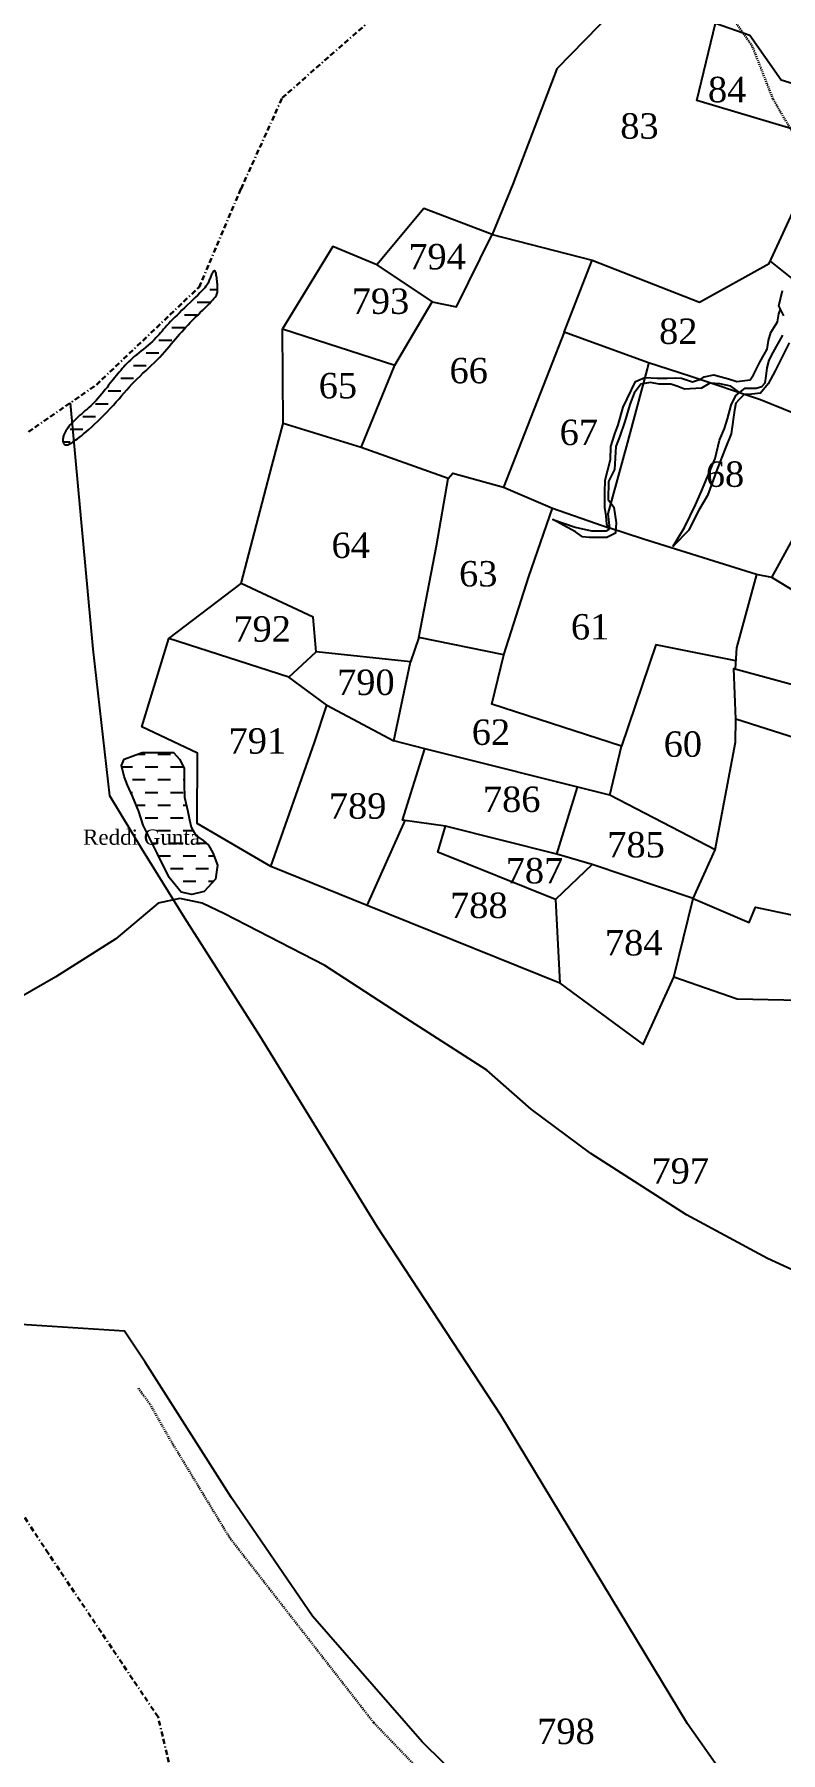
# Model space of a CAD drawing. Header units: inches. Extents: x 36 to 754, y 139 to 910.
# Drawn here: x 142.9 to 216.3, y 576.8 to 745.8 of the extents above; entities that cross this region are included whole.
import ezdxf

# ---------------------------------------------------------------- set-up
doc = ezdxf.new("R2010")
doc.units = ezdxf.units.IN
doc.header["$MEASUREMENT"] = 0
for name, pattern in [('ACAD_ISO02W100', [15, 12, -3]), ('ACAD_ISO07W100', [3, 0, -3]), ('BORDER', [1.75, 0.5, -0.25, 0.5, -0.25, 0, -0.25])]:
    doc.linetypes.add(name, pattern=pattern)
for name, color, linetype in [('CARTTRACK', 30, 'ACAD_ISO02W100'), ('NALA', 4, 'Continuous'), ('SURVEY_BND', 7, 'Continuous'), ('SURVEY_NO', 7, 'Continuous'), ('WATER_BODY', 4, 'Continuous')]:
    doc.layers.add(name, color=color, linetype=linetype)
doc.layers.add('FOOTPATH', color=150, linetype='ACAD_ISO07W100', lineweight=30)
doc.layers.add('VILL_BOUNDARY', color=6, linetype='BORDER', lineweight=30)
doc.styles.get("Standard").update_dxf_attribs({"font": 'TIMES.TTF'})

msp = doc.modelspace()

# ---------------------------------------------------------------- hatches: boundary and pattern name
at = {"layer": 'WATER_BODY'}
h = msp.add_hatch(dxfattribs=at)
h.set_pattern_fill('DASH', color=256, scale=10, style=0)
h.set_pattern_definition([(0, (-3.6256, 1.9918), (1.25, 1.25), [1.25, -1.25])])
h.paths.add_polyline_path([(154.06, 715.24), (153.83, 715.06), (153.6, 714.87), (153.36, 714.68), (153.13, 714.49), (152.91, 714.3), (152.69, 714.12), (152.5, 713.94), (152.31, 713.77), (152.13, 713.6), (151.97, 713.44), (151.81, 713.27), (151.66, 713.11), (151.51, 712.94), (151.37, 712.77), (151.22, 712.61), (151.08, 712.43), (150.93, 712.26), (150.79, 712.08), (150.64, 711.89), (150.49, 711.7), (150.33, 711.51), (150.17, 711.31), (150.01, 711.1), (149.84, 710.88), (149.67, 710.67), (149.49, 710.45), (149.31, 710.23), (149.13, 710.03), (148.95, 709.82), (148.77, 709.63), (148.59, 709.45), (148.41, 709.28), (148.23, 709.12), (148.05, 708.96), (147.87, 708.81), (147.69, 708.66), (147.52, 708.51), (147.34, 708.35), (147.17, 708.2), (147, 708.04), (146.84, 707.88), (146.68, 707.72), (146.53, 707.57), (146.39, 707.41), (146.26, 707.25), (146.15, 707.1), (146.05, 706.96), (145.96, 706.82), (145.89, 706.69), (145.82, 706.56), (145.77, 706.44), (145.73, 706.33), (145.7, 706.22), (145.68, 706.13), (145.66, 706.04), (145.66, 705.96), (145.66, 705.89), (145.66, 705.83), (145.67, 705.77), (145.68, 705.71), (145.7, 705.67), (145.72, 705.62), (145.74, 705.58), (145.76, 705.54), (145.79, 705.51), (145.81, 705.48), (145.84, 705.46), (145.88, 705.44), (145.91, 705.43), (145.96, 705.42), (146, 705.43), (146.05, 705.43), (146.11, 705.45), (146.16, 705.46), (146.21, 705.48), (146.25, 705.5), (146.3, 705.52), (146.33, 705.54), (146.36, 705.55), (146.39, 705.56), (146.41, 705.57), (146.44, 705.59), (146.48, 705.62), (146.53, 705.65), (146.6, 705.69), (146.68, 705.75), (146.8, 705.83), (146.93, 705.92), (147.09, 706.04), (147.27, 706.17), (147.48, 706.33), (147.7, 706.51), (147.95, 706.71), (148.21, 706.94), (148.5, 707.2), (148.79, 707.47), (149.1, 707.77), (149.41, 708.08), (149.73, 708.39), (150.04, 708.72), (150.35, 709.04), (150.64, 709.36), (150.92, 709.67), (151.19, 709.97), (151.45, 710.27), (151.7, 710.56), (151.95, 710.85), (152.2, 711.13), (152.45, 711.4), (152.71, 711.68), (152.98, 711.95), (153.26, 712.21), (153.55, 712.48), (153.83, 712.74), (154.12, 713.01), (154.4, 713.27), (154.67, 713.53), (154.94, 713.8), (155.2, 714.06), (155.44, 714.33), (155.67, 714.59), (155.9, 714.86), (156.12, 715.12), (156.33, 715.37), (156.54, 715.63), (156.75, 715.87), (156.95, 716.11), (157.15, 716.34), (157.36, 716.57), (157.56, 716.79), (157.77, 717.02), (157.99, 717.25), (158.21, 717.48), (158.44, 717.72), (158.69, 717.96), (158.94, 718.21), (159.19, 718.46), (159.43, 718.7), (159.67, 718.93), (159.89, 719.16), (160.09, 719.36), (160.27, 719.55), (160.42, 719.71), (160.54, 719.85), (160.64, 719.97), (160.72, 720.08), (160.78, 720.18), (160.82, 720.28), (160.85, 720.37), (160.87, 720.46), (160.89, 720.55), (160.9, 720.65), (160.9, 720.76), (160.9, 720.87), (160.89, 720.99), (160.89, 721.12), (160.87, 721.25), (160.86, 721.4), (160.85, 721.55), (160.83, 721.71), (160.81, 721.87), (160.79, 722.02), (160.77, 722.16), (160.74, 722.29), (160.71, 722.39), (160.68, 722.47), (160.64, 722.53), (160.6, 722.55), (160.56, 722.55), (160.52, 722.53), (160.47, 722.49), (160.43, 722.43), (160.39, 722.37), (160.34, 722.29), (160.3, 722.21), (160.26, 722.12), (160.23, 722.03), (160.19, 721.93), (160.15, 721.83), (160.12, 721.74), (160.08, 721.64), (160.04, 721.54), (160, 721.45), (159.96, 721.36), (159.9, 721.26), (159.83, 721.15), (159.75, 721.04), (159.64, 720.9), (159.51, 720.75), (159.35, 720.58), (159.16, 720.39), (158.94, 720.17), (158.7, 719.94), (158.44, 719.69), (158.18, 719.44), (157.91, 719.18), (157.64, 718.93), (157.38, 718.68), (157.13, 718.44), (156.9, 718.21), (156.67, 717.99), (156.46, 717.77), (156.26, 717.57), (156.08, 717.37), (155.9, 717.18), (155.73, 716.99), (155.58, 716.82), (155.43, 716.64), (155.28, 716.47), (155.14, 716.3), (154.98, 716.13), (154.83, 715.96), (154.66, 715.79), (154.47, 715.61), (154.27, 715.43)])
h = msp.add_hatch(dxfattribs=at)
h.set_pattern_fill('DASH', color=256, scale=10, style=0)
h.paths.add_polyline_path([(155.08, 675.17), (153.47, 675.17), (151.69, 674.52), (151.45, 673.89), (151.69, 672.82), (152.01, 671.95), (152.52, 670.88), (153.15, 669.36), (153.56, 668.02), (154.96, 665.25), (156.13, 662.87), (157.32, 661.44), (158.36, 661.2), (159.56, 661.5), (160.69, 662.72), (160.87, 664.09), (160.42, 665.31), (160, 666.06), (159.47, 666.51), (158.75, 667.01), (158.3, 667.82), (158.13, 668.56), (157.95, 669.37), (157.65, 670.77), (157.59, 672.02), (157.59, 673.6), (157.17, 674.49), (156.55, 675.17)])
h.paths.add_polyline_path([(147.25, 665.66), (159.3, 665.66), (159.3, 668.02), (147.25, 668.02)], flags=9)

# ---------------------------------------------------------------- linework, layer by layer
at = {"layer": 'CARTTRACK'}
msp.add_lwpolyline([(256.99, 604.13), (255.12, 604.16), (252.73, 604.92), (249.95, 606.9), (245.68, 610.01), (240.09, 613.14), (236.28, 615.72), (231.22, 618.3), (225.15, 620.75), (215.04, 625.37), (207.05, 629.67), (197.65, 635.72), (191.77, 640.08), (187.4, 643.92), (179.44, 649.03), (171.46, 654.22), (161.58, 659.3), (159.36, 660.36), (157.18, 660.79), (155.06, 660.36), (150.88, 656.85), (144.97, 653.1), (138.95, 649.66)], dxfattribs=at)
at = {"layer": 'FOOTPATH', "ltscale": 0.0001}
for points in [[(217.56, 736.08), (215.56, 739.49), (213.53, 744.68), (208.73, 751.5)], [(187.15, 566.18), (182.57, 573.16), (176.25, 579.73), (162.09, 597.9), (156.17, 607.64), (154.22, 611.08), (153.09, 612.62)]]:
    msp.add_lwpolyline(points, dxfattribs=at)
at = {"layer": 'NALA'}
for points in [[(216.63, 718.13), (216.16, 719.12), (216.5, 720.63)], [(201.92, 710.54), (201.47, 709.42), (200.99, 707.75), (200.5, 706.31), (200.09, 705.28), (199.96, 703.01), (199.37, 701.83), (199.33, 700.07), (199.92, 699.31), (200.12, 697.77), (200.06, 696.74), (199.22, 696.34), (198.43, 696.34), (197.52, 696.34), (196.83, 696.38), (196.12, 696.87), (193.91, 698.11), (196.09, 697.33), (197.72, 696.98), (199.15, 696.98), (199.44, 697.15), (199.2, 697.65), (199.15, 698.46), (199.02, 699.29), (199.02, 699.91), (199.02, 700.8), (199.05, 701.98), (199.59, 704), (199.61, 705.28), (200, 706.54), (200.32, 707.42), (200.82, 709.14), (202.05, 711.66), (202.97, 712.08), (204.18, 711.99), (205.15, 711.99), (205.95, 712.05), (206.56, 711.99), (207.07, 711.84), (207.66, 711.64), (207.84, 711.72), (208.48, 711.92), (208.79, 712.13), (209.76, 712.33), (211.2, 711.95), (212.02, 711.69), (213.33, 711.84), (213.66, 712.32), (214.27, 713.59), (214.71, 714.33), (214.99, 714.87), (215.12, 715.71), (215.35, 716.49), (216.02, 717.55), (216.14, 718.34), (216.31, 718.8)], [(217.18, 715.49), (215.8, 712.73), (215.09, 711.43), (214.34, 710.52), (213.5, 710.42), (212.72, 710.39), (212.25, 709.92), (211.91, 709.53), (211.78, 708.85), (211.47, 706.54), (210.89, 705.16), (210.08, 703.05), (209.12, 700.45), (208.28, 699.03), (207.79, 698.06), (207.29, 697.05), (205.73, 695.46), (206.85, 697.31), (207.94, 699.55), (208.52, 700.88), (209.87, 704.1), (210.32, 705.89), (210.79, 707.06), (211.1, 708), (211.44, 709.36), (211.91, 710.29), (212.82, 711.03), (213.92, 711.03), (214.46, 711.19), (214.8, 711.56), (214.91, 712.21), (215.01, 713.01), (215.19, 713.79), (215.59, 714.52), (216.53, 716.25)], [(212.26, 710.58), (211.41, 711.23), (210.33, 711.46), (209.34, 711.5), (208.55, 711.03), (206.87, 710.93), (206.22, 711.19), (205.5, 711.4), (204.87, 711.4), (204.38, 711.4), (203.5, 711.59), (202.55, 711.4), (201.92, 710.54)]]:
    msp.add_lwpolyline(points, dxfattribs=at)
at = {"layer": 'SURVEY_BND'}
for points in [[(210.94, 755.06), (206.66, 755.12), (194.28, 742.45), (189.95, 731.08), (187.92, 726.13), (197.76, 723.62), (208.34, 719.49), (215.21, 723.27), (220.83, 735.53), (208.07, 739.31), (209.9, 746.93), (213.28, 745.75), (216.38, 741.36), (222.99, 739.32), (224.93, 747.61), (225.86, 753.19)], [(187.92, 726.13), (181.2, 728.71), (176.58, 723.15), (182.02, 719.5)], [(183.6, 702.14), (175.03, 705.19), (178.34, 713.27), (182.02, 719.5), (184.42, 719.01), (187.92, 726.13)], [(176.58, 723.15), (172.23, 724.97), (167.29, 716.87), (178.34, 713.27)], [(217.67, 708.52), (214.33, 709.86), (207.47, 712.17), (203.21, 713.53), (195.01, 716.54), (197.76, 723.62)], [(215.29, 723.51), (218.07, 721.29), (230.94, 717.34), (230.38, 725)], [(175.03, 705.19), (167.35, 707.53), (167.29, 716.87)], [(195.01, 716.54), (189.03, 701.27), (193.88, 699.2), (199.52, 697.26), (199.33, 698.65), (201.28, 705.69), (203.23, 712.92), (203.36, 713.48)], [(239.18, 535.98), (224.09, 556.73), (215.1, 568.33), (207.17, 579.6), (188.78, 609.97), (176.63, 628.47), (165.04, 647.3), (157.67, 658.87), (153.43, 665.68), (150.29, 670.9), (148.64, 685.33), (146.41, 709.58)], [(180.69, 686.49), (179.89, 684.1), (170.59, 685.07), (170.3, 688.5), (163.23, 691.79), (166.25, 703.36), (167.35, 707.53)], [(189.07, 684.78), (180.69, 686.49), (182.43, 695.51), (183.6, 702.14), (184.05, 702.65), (189.03, 701.27)], [(211.9, 684.18), (204.05, 685.75), (200.65, 675.79), (187.88, 679.92), (189.07, 684.78), (191.55, 692.49), (193.88, 699.2)], [(225.51, 686.28), (215.45, 692.39), (219.59, 699.93), (221.5, 699.32), (227.95, 697.5)], [(215.45, 692.39), (213.95, 692.69), (202.82, 696.17), (199.52, 697.26)], [(167.92, 682.6), (156.08, 686.39), (163.23, 691.79)], [(213.95, 692.69), (211.99, 685.46), (211.84, 683.41)], [(166.14, 663.95), (158.88, 668.18), (158.92, 675.12), (153.45, 677.69), (156.08, 686.39)], [(171.66, 679.83), (167.92, 682.6), (170.59, 685.07)], [(237.16, 670.42), (211.92, 678.45), (211.71, 683.45), (223.29, 680.28), (225.51, 686.28), (231.24, 684.85)], [(199.51, 670.98), (181.31, 675.52), (178.25, 676.32), (179.89, 684.1)], [(175.61, 660.12), (166.14, 663.95), (170.42, 676.17), (171.66, 679.83), (178.25, 676.32)], [(207.7, 660.82), (209.88, 665.59), (211.87, 676.2), (211.92, 678.45)], [(194.29, 665.18), (183.32, 667.92), (179.1, 668.51), (181.31, 675.52)], [(209.88, 665.59), (199.51, 670.98), (200.65, 675.79)], [(207.7, 660.82), (197.76, 664.14), (194.29, 665.18), (196.34, 671.77)], [(194.59, 652.49), (175.61, 660.12), (179.36, 668.47)], [(197.76, 664.14), (194.17, 660.71), (182.57, 665.37), (183.32, 667.92)], [(194.17, 660.71), (194.59, 652.49), (202.79, 646.45), (205.82, 653.05)], [(231.98, 650.48), (212.06, 650.9), (205.82, 653.05), (207.7, 660.82), (213.22, 658.44), (213.84, 659.95), (230.28, 656.48), (232.79, 656.14)], [(175.53, 480.45), (182.12, 487.36), (191.33, 495.48), (190.21, 506.24), (188.62, 521.34), (189.65, 540.83), (190.11, 545.07), (197.83, 545.96), (197.37, 556.43), (191.6, 567.44), (181.04, 577.84), (170.25, 590.2), (162.27, 601.83), (153.77, 615.19), (151.73, 618.25), (135.42, 619.27), (131.38, 619.17), (129.21, 618.72)]]:
    msp.add_lwpolyline(points, dxfattribs=at)
at = {"layer": 'VILL_BOUNDARY'}
for points in [[(142.28, 706.72), (148.96, 711.35), (159.07, 720.96), (163.2, 730.63), (167.26, 739.59), (182.09, 752.62)], [(157.8, 568.62), (155.03, 580.28), (144.22, 596.38), (138.24, 605.43)]]:
    msp.add_lwpolyline(points, dxfattribs=at)
at = {"layer": 'WATER_BODY'}
for points in [[(148.21, 706.94), (148.5, 707.2), (148.79, 707.47), (149.1, 707.77), (149.41, 708.08), (149.73, 708.39), (150.04, 708.72), (150.35, 709.04), (150.64, 709.36), (150.92, 709.67), (151.19, 709.97), (151.45, 710.27), (151.7, 710.56), (151.95, 710.85), (152.2, 711.13), (152.45, 711.4), (152.71, 711.68), (152.98, 711.95), (153.26, 712.21), (153.55, 712.48), (153.83, 712.74), (154.12, 713.01), (154.4, 713.27), (154.67, 713.53), (154.94, 713.8), (155.2, 714.06), (155.44, 714.33), (155.67, 714.59), (155.9, 714.86), (156.12, 715.12), (156.33, 715.37), (156.54, 715.63), (156.75, 715.87), (156.95, 716.11), (157.15, 716.34), (157.36, 716.57), (157.56, 716.79), (157.77, 717.02), (157.99, 717.25), (158.21, 717.48), (158.44, 717.72), (158.69, 717.96), (158.94, 718.21), (159.19, 718.46), (159.43, 718.7), (159.67, 718.93), (159.89, 719.16), (160.09, 719.36), (160.27, 719.55), (160.42, 719.71), (160.54, 719.85), (160.64, 719.97), (160.72, 720.08), (160.78, 720.18), (160.82, 720.28), (160.85, 720.37), (160.87, 720.46), (160.89, 720.55), (160.9, 720.65), (160.9, 720.76), (160.9, 720.87), (160.89, 720.99), (160.89, 721.12), (160.87, 721.25), (160.86, 721.4), (160.85, 721.55), (160.83, 721.71), (160.81, 721.87), (160.79, 722.02), (160.77, 722.16), (160.74, 722.29), (160.71, 722.39), (160.68, 722.47), (160.64, 722.53), (160.6, 722.55), (160.56, 722.55), (160.52, 722.53), (160.47, 722.49), (160.43, 722.43), (160.39, 722.37), (160.34, 722.29), (160.3, 722.21), (160.26, 722.12), (160.23, 722.03), (160.19, 721.93), (160.15, 721.83), (160.12, 721.74), (160.08, 721.64), (160.04, 721.54), (160, 721.45), (159.96, 721.36), (159.9, 721.26), (159.83, 721.15), (159.75, 721.04), (159.64, 720.9), (159.51, 720.75), (159.35, 720.58), (159.16, 720.39), (158.94, 720.17), (158.7, 719.94), (158.44, 719.69), (158.18, 719.44), (157.91, 719.18), (157.64, 718.93), (157.38, 718.68), (157.13, 718.44), (156.9, 718.21), (156.67, 717.99), (156.46, 717.77), (156.26, 717.57), (156.08, 717.37), (155.9, 717.18), (155.73, 716.99), (155.58, 716.82), (155.43, 716.64), (155.28, 716.47), (155.14, 716.3), (154.98, 716.13), (154.83, 715.96), (154.66, 715.79), (154.47, 715.61), (154.27, 715.43), (154.06, 715.24), (153.83, 715.06), (153.6, 714.87), (153.36, 714.68), (153.13, 714.49), (152.91, 714.3), (152.69, 714.12), (152.5, 713.94), (152.31, 713.77), (152.13, 713.6), (151.97, 713.44), (151.81, 713.27), (151.66, 713.11), (151.51, 712.94), (151.37, 712.77), (151.22, 712.61), (151.08, 712.43), (150.93, 712.26), (150.79, 712.08), (150.64, 711.89), (150.49, 711.7), (150.33, 711.51), (150.17, 711.31), (150.01, 711.1), (149.84, 710.88), (149.67, 710.67), (149.49, 710.45), (149.31, 710.23), (149.13, 710.03), (148.95, 709.82), (148.77, 709.63), (148.59, 709.45), (148.41, 709.28), (148.23, 709.12), (148.05, 708.96), (147.87, 708.81), (147.69, 708.66), (147.52, 708.51), (147.34, 708.35), (147.17, 708.2), (147, 708.04), (146.84, 707.88), (146.68, 707.72), (146.53, 707.57), (146.39, 707.41), (146.26, 707.25), (146.15, 707.1), (146.05, 706.96), (145.96, 706.82), (145.89, 706.69), (145.82, 706.56), (145.77, 706.44), (145.73, 706.33), (145.7, 706.22), (145.68, 706.13), (145.66, 706.04), (145.66, 705.96), (145.66, 705.89), (145.66, 705.83), (145.67, 705.77), (145.68, 705.71), (145.7, 705.67), (145.72, 705.62), (145.74, 705.58), (145.76, 705.54), (145.79, 705.51), (145.81, 705.48), (145.84, 705.46), (145.88, 705.44), (145.91, 705.43), (145.96, 705.42), (146, 705.43), (146.05, 705.43), (146.11, 705.45), (146.16, 705.46), (146.21, 705.48), (146.25, 705.5), (146.3, 705.52), (146.33, 705.54), (146.36, 705.55), (146.39, 705.56), (146.41, 705.57), (146.44, 705.59), (146.48, 705.62), (146.53, 705.65), (146.6, 705.69), (146.68, 705.75), (146.8, 705.83), (146.93, 705.92), (147.09, 706.04), (147.27, 706.17), (147.48, 706.33), (147.7, 706.51), (147.95, 706.71)], [(160.42, 665.31), (160.87, 664.09), (160.69, 662.72), (159.56, 661.5), (158.36, 661.2), (157.32, 661.44), (156.13, 662.87), (154.96, 665.25), (153.56, 668.02), (153.15, 669.36), (152.52, 670.88), (152.01, 671.95), (151.69, 672.82), (151.45, 673.89), (151.69, 674.52), (153.47, 675.17), (155.08, 675.17), (156.55, 675.17), (157.17, 674.49), (157.59, 673.6), (157.59, 672.02), (157.65, 670.77), (157.95, 669.37), (158.13, 668.56), (158.3, 667.82), (158.75, 667.01), (159.47, 666.51), (160, 666.06)]]:
    msp.add_lwpolyline(points, close=True, dxfattribs=at)

# ---------------------------------------------------------------- texts
at = {"layer": 'SURVEY_NO'}
for s, height, p in [('84', 2.5, (209.17, 739.15)), ('83', 2.5, (200.54, 735.57)), ('794', 2.5, (179.67, 722.71)), ('793', 2.5, (174.1, 718.33)), ('82', 2.5, (204.36, 715.37)), ('66', 2.5, (183.73, 711.5)), ('65', 2.5, (170.85, 710.02)), ('67', 2.5, (194.57, 705.42)), ('68', 2.5, (208.96, 701.31)), ('64', 2.5, (172.11, 694.31)), ('63', 2.5, (184.67, 691.51)), ('792', 2.5, (162.45, 686.08)), ('61', 2.5, (195.68, 686.29)), ('790', 2.5, (172.66, 680.83)), ('62', 2.5, (185.92, 675.92)), ('791', 2.5, (161.98, 675.06)), ('60', 2.5, (204.81, 674.75)), ('789', 2.5, (171.85, 668.66)), ('786', 2.5, (187.02, 669.32)), ('Reddi Gunta', 1.5, (147.65, 666.09)), ('785', 2.5, (199.26, 664.85)), ('787', 2.5, (189.26, 662.29)), ('788', 2.5, (183.78, 658.88)), ('784', 2.5, (199.03, 655.2)), ('797', 2.5, (203.61, 632.75)), ('798', 2.5, (192.36, 577.61))]:
    msp.add_text(s, height=height, dxfattribs=at).set_placement(p)

doc.saveas('drawing.dxf')
